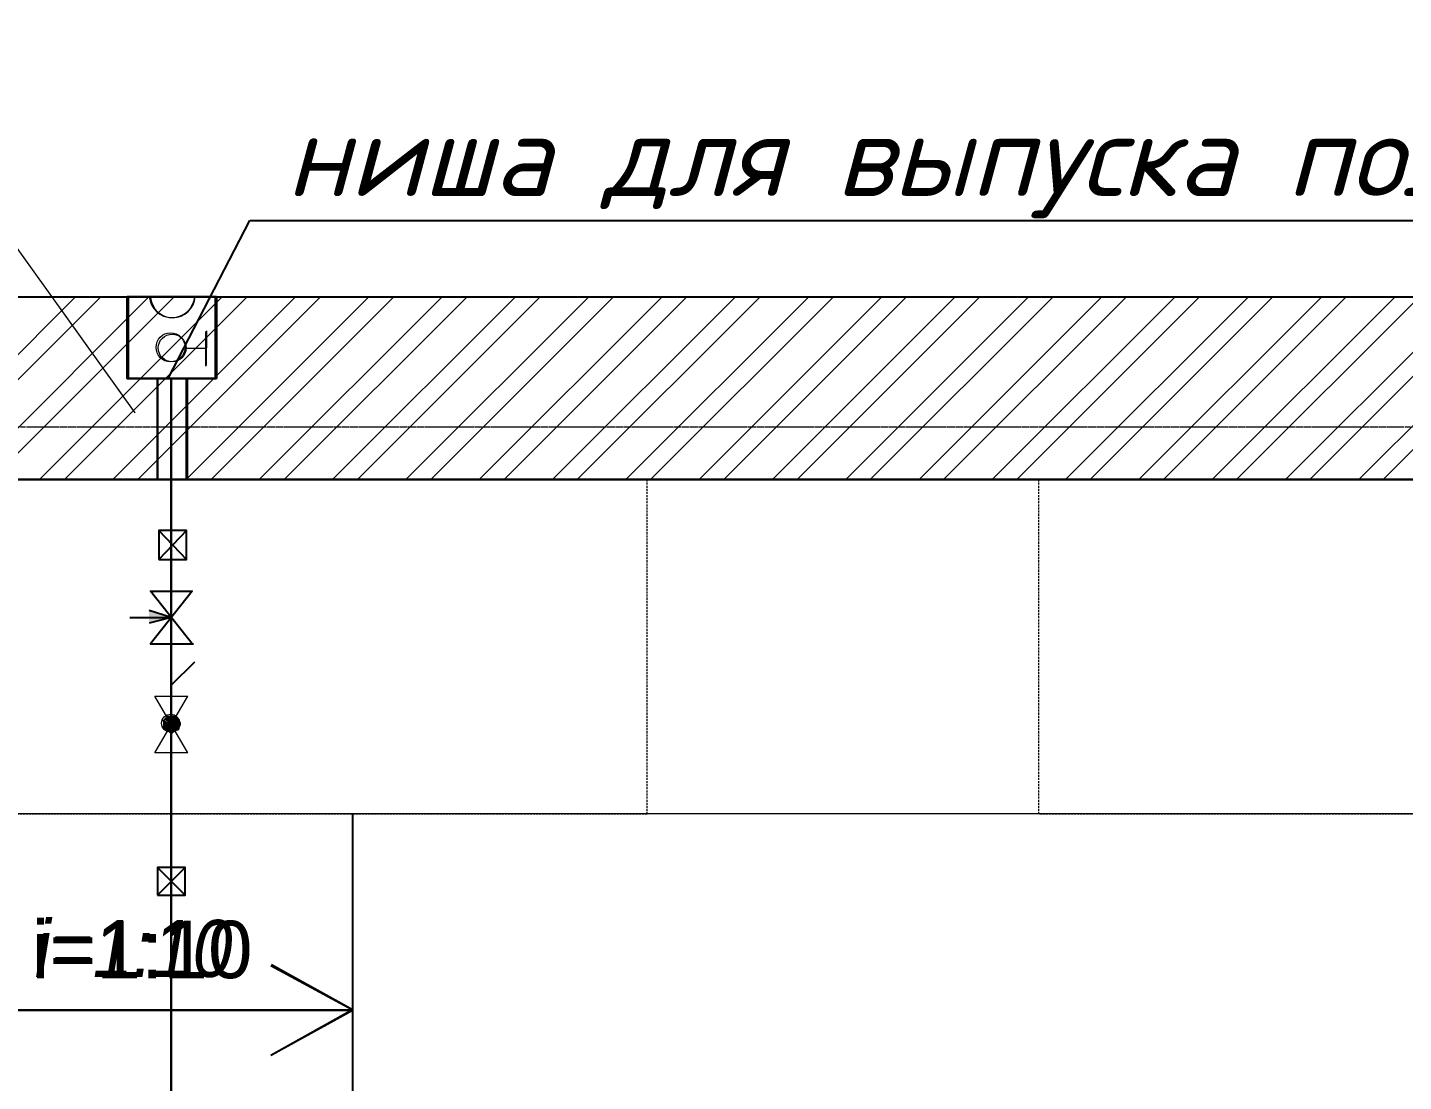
# Model space of a CAD drawing. Header units: millimetres. Extents: x -10178924 to 11692288, y -947381 to 58396.
# Drawn here: x 734068 to 738282, y -782796 to -779567 of the extents above; entities that cross this region are included whole.
import ezdxf

# ---------------------------------------------------------------- set-up
doc = ezdxf.new("R2010")
doc.units = ezdxf.units.MM
doc.linetypes.add('невидимая', pattern=[9.525, 6.35, -3.175])
doc.linetypes.add('осевая', pattern=[50.8, 31.75, -6.35, 6.35, -6.35])
for name, color, linetype, lineweight in [('_В1', 5, 'Continuous', 9), ('PDF _0', 7, 'Continuous', 9), ('PDF _Текст', 7, 'Continuous', 5), ('Контур пол Подвал', 7, 'Continuous', 9), ('Размеры осевые', 153, 'Continuous', 9), ('Стены.1', 7, 'Continuous', 25), ('Текст 0.09', 250, 'Continuous', 5), ('ШТРИХОВКА', 252, 'Continuous', 15)]:
    doc.layers.add(name, color=color, linetype=linetype, lineweight=lineweight)
for name, color, linetype in [('_надписи_вода', 7, 'Continuous'), ('PDF __В1', 5, 'Continuous'), ('PDF __надписи_вода', 7, 'Continuous'), ('PDF _В1_Арматура', 7, 'Continuous'), ('PDF _ВК_Арматура', 3, 'Continuous'), ('PDF _ВК_В1', 5, 'Continuous'), ('PDF _Лестницы _ крыльца.1', 7, 'Continuous'), ('PDF _Марки помещений', 5, 'Continuous'), ('PDF _Стены.1', 7, 'Continuous'), ('PDF _Текст 0.09', 7, 'Continuous'), ('Лестницы _ крыльца.1', 7, 'Continuous')]:
    doc.layers.add(name, color=color, linetype=linetype)
for name, color, linetype, true_color in [('PDF _Контур пол Подвал', 7, 'Continuous', 0xcd6928), ('PDF _Размеры осевые', 7, 'Continuous', 0x5d6970), ('PDF _штриховка', 7, 'Continuous', 0x95834a)]:
    doc.layers.add(name, color=color, linetype=linetype, true_color=true_color)
doc.styles.add('ISOCPEUR', font='isocpeui.ttf', dxfattribs={"width": 0.9})
doc.styles.add('PDF Arial-ItalicMT', font='arial.ttf')
doc.styles.add('НТПИ_ТИ', font='isocpeui.ttf', dxfattribs={"height": 250})

# ---------------------------------------------------------------- blocks, each defined once
blk = doc.blocks.new('A$C5282721b')
at = {"layer": 'ШТРИХОВКА', "ltscale": 100, "true_color": 0x000000, "transparency": 33554687}
h = blk.add_hatch(dxfattribs=at)
h.set_pattern_fill('ANSI31', color=18, scale=50)
h.set_pattern_definition([(45, (-79853.19, 25128.16), (-112.2532, 112.2532), [])])
h.paths.add_polyline_path([(23461.119, -5698.72), (20726.119, -5698.72), (20726.119, -6098.72), (23461.119, -6098.72), (23461.119, -6515.547), (23861.119, -6515.547), (23861.119, -5328.486), (23461.119, -5328.486)], flags=17)
h.paths.add_polyline_path([(17846.22, -11596.906), (8196.095, -11596.906), (8096.091, -11596.906), (5081.5, -11596.906), (5081.5, -12156.906), (17846.22, -12156.906), (17846.22, -11876.906)], flags=17)
h.paths.add_polyline_path([(8216.705, -5698.72), (8216.779, -6098.72), (19406.923, -6098.72), (19406.923, -5698.72)], flags=16)
h.paths.add_polyline_path([(4011.5, -12156.906), (4011.5, -11596.906), (86.923, -11596.906), (86.923, -9009.38), (86.923, -8929.368), (86.923, -6098.72), (3721.276, -6098.72), (3801.387, -6098.72), (9286.442, -6098.72), (9286.779, -5698.72), (86.923, -5698.72), (86.923, -161.943), (23461.119, -161.943), (23461.119, -4567.801), (23861.119, -4567.801), (23861.119, -3119.021), (23861.119, -2969.021), (23861.119, -161.943), (24472.507, -161.943), (29133.626, -161.943), (29283.626, -161.943), (29940.503, -161.943), (29940.503, 398.057), (-473.077, 398.057), (-473.077, -11800), (-473.077, -12156.906), (-0.293, -12156.906)])
h.paths.add_polyline_path([(23861.119, -9596.906), (23461.119, -9596.906), (23461.119, -11596.906), (18816.22, -11596.906), (18816.22, -12156.906), (23301.119, -12156.906), (23301.119, -15862.111), (25035.25, -15862.111), (25595.277, -15862.111), (25744.391, -15862.111), (25744.391, -15302.111), (23861.119, -15302.111), (23861.119, -12066.906)])
h.paths.add_polyline_path([(23461.119, -8546.906), (23861.119, -8546.906), (23861.119, -7571.566), (23461.119, -7571.566)], flags=17)
at = {"layer": '_В1', "color": 18, "true_color": 0x000000, "transparency": 33554687}
for p, q in [((12257.94, 187.536), (12258.252, 293.537)), ((12194.925, 241.412), (12258.103, 241.226))]:
    blk.add_line(p, q, dxfattribs=at)
blk.add_circle((12152.433, 241.495), 42.492, dxfattribs=at)
blk.add_arc((12154.353, 402.941), 68.745, 184.546329, 356.452971, dxfattribs=at)
at = {"layer": '_надписи_вода', "color": 18, "lineweight": 30, "true_color": 0x000000, "transparency": 33554687}
for p, q in [((12107.944, -161.943), (12107.944, 148.057)), ((12197.944, -161.943), (12197.944, 148.057))]:
    blk.add_line(p, q, dxfattribs=at)
for points in [[(12017.944, 398.057), (12287.944, 398.057), (12287.944, 148.057), (12017.944, 148.057)], [(12287.944, 148.057), (12017.944, 148.057), (12017.944, 398.057), (12287.944, 398.057)], [(12017.944, 398.057), (12287.944, 398.057), (12287.944, 148.057), (12017.944, 148.057)], [(12017.944, 398.057), (12287.944, 398.057), (12287.944, 148.057), (12017.944, 148.057)]]:
    blk.add_lwpolyline(points, close=True, dxfattribs=at)
at = {"layer": 'Контур пол Подвал', "color": 18, "linetype": 'невидимая', "true_color": 0x000000, "transparency": 33554687}
for p, q in [((13606.923, -1186.943), (13606.923, -161.943)), ((14806.923, -1186.943), (14806.923, -161.943)), ((13606.923, -1186.943), (9506.923, -1186.943)), ((19406.923, -1186.943), (14806.923, -1186.943))]:
    blk.add_line(p, q, dxfattribs=at)
at = {"layer": 'Контур пол Подвал', "color": 18, "true_color": 0x000000, "transparency": 33554687}
blk.add_lwpolyline([(12706.923, -2386.943), (12706.923, -1186.943)], dxfattribs=at)
at = {"layer": 'Лестницы _ крыльца.1', "color": 18, "linetype": 'Continuous', "true_color": 0x000000, "transparency": 33554687}
for p, q in [((12706.923, -1786.943), (12456.923, -1648.793)), ((10706.923, -1786.943), (12706.923, -1786.943)), ((12706.923, -1786.943), (12456.923, -1925.093))]:
    blk.add_line(p, q, dxfattribs=at)
at = {"layer": 'Размеры осевые', "color": 251, "linetype": 'осевая', "ltscale": 0.5, "transparency": 33554687}
blk.add_line((-9750, 0), (57900, 0), dxfattribs=at)
at = {"layer": 'Стены.1', "color": 18, "linetype": 'Continuous', "true_color": 0x000000, "transparency": 33554687, "flags": 128}
for points in [[(-473.077, 398.057), (54269.391, 398.057)], [(86.923, -161.943), (53709.391, -161.943)]]:
    blk.add_lwpolyline(points, dxfattribs=at)
at = {"layer": 'Текст 0.09', "color": 7, "linetype": 'ByBlock', "lineweight": -2, "ltscale": 100, "transparency": 33554687}
blk.add_line((12390.375, 631.812), (12390.735, 631.812), dxfattribs=at)
blk.add_line((12390.375, 631.812), (12390.735, 631.812), dxfattribs=at)
for points in [[(12141.299, 150.133), (12390.375, 631.812)], [(12141.299, 150.133), (12390.375, 631.812)], [(12390.735, 631.812), (18567.718, 631.812)], [(12390.735, 631.812), (18567.718, 631.812)]]:
    blk.add_lwpolyline(points, dxfattribs=at)
at = {"layer": 'Текст 0.09', "color": 7, "ltscale": 100, "transparency": 33554687}
blk.add_solid([(12141.326, 150.12), (12141.216, 149.973), (12141.272, 150.147)], dxfattribs=at)
blk.add_solid([(12141.326, 150.12), (12141.216, 149.973), (12141.272, 150.147)], dxfattribs=at)
at = {"layer": 'PDF _Марки помещений', "color": 18, "lineweight": 9, "true_color": 0x000000, "transparency": 33554687, "insert": (11731.811, -1688.318), "char_height": 175, "attachment_point": 7, "style": 'ISOCPEUR'}
blk.add_mtext('{\\fArial|b0|i1|c204|p34;i=1:10}', dxfattribs=at)
at = {"layer": 'Текст 0.09', "color": 7, "ltscale": 100, "transparency": 33554687, "insert": (18567.718, 956.812), "char_height": 250, "width": 7858.06425, "attachment_point": 3, "style": 'НТПИ_ТИ'}
blk.add_mtext('ниша для выпуска поливочного крана', dxfattribs=at)
blk.add_mtext('ниша для выпуска поливочного крана', dxfattribs=at)

msp = doc.modelspace()

# ---------------------------------------------------------------- linework, layer by layer
at = {"layer": 'PDF _0', "lineweight": 25}
for points in [[(734470.2, -781107.9), (734554.9, -781196.8)], [(734554.9, -781107.9), (734470.2, -781196.8)], [(734466, -782140.9), (734550.6, -782225.6)], [(734550.6, -782140.9), (734466, -782225.6)]]:
    msp.add_lwpolyline(points, dxfattribs=at)
for points in [[(734470.2, -781196.8), (734554.9, -781196.8), (734554.9, -781108), (734470.2, -781108)], [(734466, -782225.6), (734550.6, -782225.6), (734550.6, -782140.9), (734466, -782140.9)]]:
    msp.add_lwpolyline(points, close=True, dxfattribs=at)
at = {"layer": 'PDF __В1', "lineweight": 9}
for points in [[(734614.1, -780604.2), (734614.1, -780498.3)], [(734550.6, -780549.1), (734614.1, -780549.1)]]:
    msp.add_lwpolyline(points, dxfattribs=at)
msp.add_circle((734506.2, -780547), 44.4, dxfattribs=at)
msp.add_arc((734510.4, -780386.2), 69.8, 184.5454, 356.4478, dxfattribs=at)
at = {"layer": 'PDF __надписи_вода', "lineweight": 30}
for points in [[(734372.8, -780392.5), (734643.8, -780392.5), (734643.8, -780642.3), (734372.8, -780642.3)], [(734643.8, -780642.3), (734372.8, -780642.3), (734372.8, -780392.5), (734643.8, -780392.5)], [(734372.8, -780392.5), (734372.8, -780642.3), (734643.8, -780642.3), (734643.8, -780392.5), (734372.8, -780392.5), (734643.8, -780392.5), (734643.8, -780642.3), (734372.8, -780642.3)]]:
    msp.add_lwpolyline(points, close=True, dxfattribs=at)
for points in [[(734466, -780951.3), (734466, -780642.3)], [(734554.9, -780951.3), (734554.9, -780642.3)]]:
    msp.add_lwpolyline(points, dxfattribs=at)
at = {"layer": 'PDF _В1_Арматура', "lineweight": 0}
for points in [[(734559.1, -781789.5), (734457.5, -781616), (734559.1, -781616)], [(734559.1, -781789.5), (734457.5, -781789.5), (734559.1, -781616)], [(734482.9, -781692.2), (734487.1, -781687.9), (734482.9, -781692.2)], [(734499.8, -781704.9), (734508.3, -781700.6), (734499.8, -781704.9)], [(734525.2, -781692.2), (734533.7, -781687.9), (734525.2, -781692.2)]]:
    msp.add_lwpolyline(points, dxfattribs=at)
msp.add_circle((734506.2, -781698.5), 27.5, dxfattribs=at)
at = {"layer": 'PDF _В1_Арматура', "transparency": 33554559}
for points in [[(734487.1, -781687.9), (734482.9, -781692.2), (734491.4, -781692.2)], [(734482.9, -781692.2), (734491.4, -781692.2), (734482.9, -781696.4)], [(734491.4, -781692.2), (734482.9, -781696.4), (734499.8, -781696.4)], [(734482.9, -781696.4), (734499.8, -781696.4), (734482.9, -781700.6)], [(734499.8, -781696.4), (734482.9, -781700.6), (734508.3, -781700.6)], [(734482.9, -781700.6), (734508.3, -781700.6), (734482.9, -781704.9)], [(734508.3, -781700.6), (734482.9, -781704.9), (734499.8, -781704.9)], [(734482.9, -781704.9), (734499.8, -781704.9), (734482.9, -781713.3)], [(734499.8, -781704.9), (734482.9, -781713.3), (734491.4, -781713.3)], [(734491.4, -781713.3), (734482.9, -781713.3), (734487.1, -781717.6)], [(734491.4, -781679.4), (734525.2, -781679.4), (734487.1, -781683.7)], [(734525.2, -781679.4), (734487.1, -781683.7), (734529.5, -781683.7)], [(734487.1, -781683.7), (734529.5, -781683.7), (734487.1, -781687.9)], [(734529.5, -781683.7), (734487.1, -781687.9), (734533.7, -781687.9)], [(734487.1, -781687.9), (734533.7, -781687.9), (734499.8, -781696.4)], [(734491.4, -781713.3), (734525.2, -781713.3), (734487.1, -781717.6)], [(734525.2, -781713.3), (734487.1, -781717.6), (734533.7, -781717.6)], [(734495.6, -781675.2), (734521, -781675.2), (734491.4, -781679.5)], [(734521, -781675.2), (734491.4, -781679.5), (734525.2, -781679.5)], [(734499.8, -781704.9), (734516.8, -781704.9), (734491.4, -781713.3)], [(734516.8, -781704.9), (734491.4, -781713.3), (734525.2, -781713.3)], [(734499.8, -781675.2), (734516.8, -781675.2), (734495.6, -781675.2)], [(734516.8, -781675.2), (734495.6, -781675.2), (734521, -781675.2)], [(734504.1, -781675.2), (734512.5, -781675.2), (734499.8, -781675.2)], [(734512.5, -781675.2), (734499.8, -781675.2), (734516.8, -781675.2)], [(734533.7, -781687.9), (734499.8, -781696.4), (734516.8, -781696.4)], [(734508.3, -781700.6), (734516.8, -781696.4), (734499.8, -781696.4)], [(734508.3, -781700.6), (734499.8, -781704.9), (734516.8, -781704.9)], [(734508.3, -781675.2), (734504.1, -781675.2), (734512.5, -781675.2)], [(734508.3, -781700.6), (734508.3, -781700.6), (734516.8, -781696.4)], [(734516.8, -781696.4), (734537.9, -781696.4), (734508.3, -781700.6)], [(734537.9, -781696.4), (734508.3, -781700.6), (734537.9, -781700.6)], [(734508.3, -781700.6), (734537.9, -781700.6), (734516.8, -781704.9)], [(734525.2, -781692.2), (734533.7, -781692.2), (734516.8, -781696.4)], [(734533.7, -781692.2), (734516.8, -781696.4), (734537.9, -781696.4)], [(734537.9, -781700.6), (734516.8, -781704.9), (734537.9, -781704.9)], [(734516.8, -781704.9), (734537.9, -781704.9), (734525.2, -781713.3)], [(734533.7, -781687.9), (734525.2, -781692.2), (734533.7, -781692.2)], [(734537.9, -781704.9), (734525.2, -781713.3), (734533.7, -781713.3)], [(734525.2, -781713.3), (734533.7, -781713.3), (734533.7, -781717.6)], [(734487.1, -781717.6), (734533.7, -781717.6), (734487.1, -781721.8)], [(734533.7, -781717.6), (734487.1, -781721.8), (734529.5, -781721.8)], [(734487.1, -781721.8), (734529.5, -781721.8), (734491.4, -781721.8)], [(734529.5, -781721.8), (734491.4, -781721.8), (734525.2, -781721.8)], [(734491.4, -781721.8), (734525.2, -781721.8), (734495.6, -781726)], [(734525.2, -781721.8), (734495.6, -781726), (734521, -781726)], [(734495.6, -781726), (734521, -781726), (734499.8, -781726)], [(734521, -781726), (734499.8, -781726), (734516.8, -781726)], [(734499.8, -781726), (734516.8, -781726), (734504.1, -781730.3)], [(734516.8, -781726), (734504.1, -781730.3), (734512.5, -781730.3)], [(734504.1, -781730.3), (734512.5, -781730.3), (734508.3, -781730.3)]]:
    msp.add_solid(points, dxfattribs=at)
at = {"layer": 'PDF _ВК_Арматура', "lineweight": 25}
msp.add_lwpolyline([(734571.8, -781455.1), (734444.8, -781294.2), (734571.8, -781294.2), (734444.8, -781455.1)], close=True, dxfattribs=at)
for points in [[(734381.3, -781374.6), (734508.3, -781374.6), (734440.6, -781391.6)], [(734508.3, -781374.6), (734440.6, -781353.5)], [(734444.8, -781455.1), (734576, -781455.1)], [(734508.3, -781616), (734508.3, -781455.1)], [(734508.3, -781582.1), (734580.3, -781510.1)]]:
    msp.add_lwpolyline(points, dxfattribs=at)
at = {"layer": 'PDF _ВК_Арматура', "transparency": 33554559}
for points in [[(734508.3, -781374.6), (734440.6, -781374.6), (734440.6, -781353.5)], [(734440.6, -781391.6), (734508.3, -781374.6), (734440.6, -781374.6)]]:
    msp.add_solid(points, dxfattribs=at)
at = {"layer": 'PDF _ВК_В1', "lineweight": 30}
msp.add_lwpolyline([(734508.3, -780642.5), (734508.3, -786437.8), (749049.3, -786437.8)], dxfattribs=at)
at = {"layer": 'PDF _Контур пол Подвал', "lineweight": 9}
for points in [[(742962.3, -781975.8), (731862.9, -781975.8)], [(735062.9, -783178.1), (735062.9, -781975.8)]]:
    msp.add_lwpolyline(points, dxfattribs=at)
at = {"layer": 'PDF _Лестницы _ крыльца.1', "lineweight": 25}
for points in [[(733064.7, -782576.9), (735062.8, -782576.9), (734813, -782441.5)], [(735062.9, -782576.9), (734813.1, -782716.6)]]:
    msp.add_lwpolyline(points, dxfattribs=at)
at = {"layer": 'PDF _Размеры осевые', "lineweight": 9}
for points in [[(734068, -780790.4), (734080.7, -780790.4)], [(734085, -780790.4), (734089.2, -780790.4)], [(734093.4, -780790.4), (734106.1, -780790.4)], [(734110.4, -780790.4), (734114.6, -780790.4)], [(734118.8, -780790.4), (734131.5, -780790.4)], [(734135.8, -780790.4), (734140, -780790.4)], [(734144.2, -780790.4), (734156.9, -780790.4)], [(734161.2, -780790.4), (734165.4, -780790.4)], [(734169.6, -780790.4), (734182.3, -780790.4)], [(734186.6, -780790.4), (734190.8, -780790.4)], [(734195, -780790.4), (734207.7, -780790.4)], [(734212, -780790.4), (734216.2, -780790.4)], [(734220.4, -780790.4), (734233.1, -780790.4)], [(734237.4, -780790.4), (734241.6, -780790.4)], [(734245.8, -780790.4), (734258.5, -780790.4)], [(734262.8, -780790.4), (734267, -780790.4)], [(734271.2, -780790.4), (734283.9, -780790.4)], [(734288.2, -780790.4), (734292.4, -780790.4)], [(734296.6, -780790.4), (734309.3, -780790.4)], [(734313.6, -780790.4), (734317.8, -780790.4)], [(734322, -780790.4), (734334.7, -780790.4)], [(734339, -780790.4), (734343.2, -780790.4)], [(734347.4, -780790.4), (734360.1, -780790.4)], [(734364.4, -780790.4), (734368.6, -780790.4)], [(734372.8, -780790.4), (734385.5, -780790.4)], [(734389.8, -780790.4), (734394, -780790.4)], [(734398.2, -780790.4), (734410.9, -780790.4)], [(734415.2, -780790.4), (734419.4, -780790.4)], [(734423.6, -780790.4), (734436.3, -780790.4)], [(734440.6, -780790.4), (734444.8, -780790.4)], [(734449, -780790.4), (734461.7, -780790.4)], [(734466, -780790.4), (734470.2, -780790.4)], [(734474.4, -780790.4), (734487.1, -780790.4)], [(734491.4, -780790.4), (734495.6, -780790.4)], [(734499.8, -780790.4), (734512.5, -780790.4)], [(734516.8, -780790.4), (734521, -780790.4)], [(734525.2, -780790.4), (734537.9, -780790.4)], [(734542.2, -780790.4), (734546.4, -780790.4)], [(734550.6, -780790.4), (734563.3, -780790.4)], [(734567.6, -780790.4), (734571.8, -780790.4)], [(734576, -780790.4), (734588.7, -780790.4)], [(734593, -780790.4), (734597.2, -780790.4)], [(734601.4, -780790.4), (734614.1, -780790.4)], [(734618.4, -780790.4), (734622.6, -780790.4)], [(734626.8, -780790.4), (734639.5, -780790.4)], [(734643.8, -780790.4), (734648, -780790.4)], [(734652.2, -780790.4), (734664.9, -780790.4)], [(734669.2, -780790.4), (734673.4, -780790.4)], [(734677.6, -780790.4), (734690.3, -780790.4)], [(734694.6, -780790.4), (734698.8, -780790.4)], [(734703, -780790.4), (734715.7, -780790.4)], [(734720, -780790.4), (734724.2, -780790.4)], [(734728.4, -780790.4), (734741.1, -780790.4)], [(734745.4, -780790.4), (734749.6, -780790.4)], [(734753.8, -780790.4), (734766.5, -780790.4)], [(734770.8, -780790.4), (734775, -780790.4)], [(734779.2, -780790.4), (734791.9, -780790.4)], [(734796.2, -780790.4), (734800.4, -780790.4)], [(734804.6, -780790.4), (734817.3, -780790.4)], [(734821.6, -780790.4), (734825.8, -780790.4)], [(734830, -780790.4), (734842.7, -780790.4)], [(734847, -780790.4), (734851.2, -780790.4)], [(734855.4, -780790.4), (734868.1, -780790.4)], [(734872.4, -780790.4), (734876.6, -780790.4)], [(734880.8, -780790.4), (734893.5, -780790.4)], [(734897.8, -780790.4), (734902, -780790.4)], [(734906.2, -780790.4), (734918.9, -780790.4)], [(734923.2, -780790.4), (734927.4, -780790.4)], [(734931.6, -780790.4), (734944.3, -780790.4)], [(734948.6, -780790.4), (734952.8, -780790.4)], [(734957, -780790.4), (734969.7, -780790.4)], [(734974, -780790.4), (734978.2, -780790.4)], [(734982.4, -780790.4), (734995.1, -780790.4)], [(734999.4, -780790.4), (735003.6, -780790.4)], [(735007.8, -780790.4), (735020.5, -780790.4)], [(735024.8, -780790.4), (735029, -780790.4)], [(735033.2, -780790.4), (735045.9, -780790.4)], [(735050.2, -780790.4), (735054.4, -780790.4)], [(735058.6, -780790.4), (735071.3, -780790.4)], [(735075.6, -780790.4), (735079.8, -780790.4)], [(735084, -780790.4), (735096.7, -780790.4)], [(735101, -780790.4), (735105.2, -780790.4)], [(735109.4, -780790.4), (735122.1, -780790.4)], [(735126.4, -780790.4), (735130.6, -780790.4)], [(735134.8, -780790.4), (735147.5, -780790.4)], [(735151.8, -780790.4), (735156, -780790.4)], [(735160.2, -780790.4), (735172.9, -780790.4)], [(735177.2, -780790.4), (735181.4, -780790.4)], [(735185.6, -780790.4), (735198.3, -780790.4)], [(735202.6, -780790.4), (735206.8, -780790.4)], [(735211, -780790.4), (735223.7, -780790.4)], [(735228, -780790.4), (735232.2, -780790.4)], [(735236.4, -780790.4), (735249.1, -780790.4)], [(735253.4, -780790.4), (735257.6, -780790.4)], [(735261.8, -780790.4), (735274.5, -780790.4)], [(735278.8, -780790.4), (735283, -780790.4)], [(735287.2, -780790.4), (735299.9, -780790.4)], [(735304.2, -780790.4), (735308.4, -780790.4)], [(735312.6, -780790.4), (735325.3, -780790.4)], [(735329.6, -780790.4), (735333.8, -780790.4)], [(735338, -780790.4), (735350.7, -780790.4)], [(735355, -780790.4), (735359.2, -780790.4)], [(735363.4, -780790.4), (735376.1, -780790.4)], [(735380.4, -780790.4), (735384.6, -780790.4)], [(735388.8, -780790.4), (735401.5, -780790.4)], [(735405.8, -780790.4), (735410, -780790.4)], [(735414.2, -780790.4), (735426.9, -780790.4)], [(735431.2, -780790.4), (735435.4, -780790.4)], [(735439.6, -780790.4), (735452.3, -780790.4)], [(735456.6, -780790.4), (735460.8, -780790.4)], [(735465, -780790.4), (735477.7, -780790.4)], [(735482, -780790.4), (735486.2, -780790.4)], [(735490.4, -780790.4), (735503.1, -780790.4)], [(735507.4, -780790.4), (735511.6, -780790.4)], [(735515.8, -780790.4), (735528.5, -780790.4)], [(735532.8, -780790.4), (735537, -780790.4)], [(735541.2, -780790.4), (735553.9, -780790.4)], [(735558.2, -780790.4), (735562.4, -780790.4)], [(735566.6, -780790.4), (735579.3, -780790.4)], [(735583.6, -780790.4), (735587.8, -780790.4)], [(735592, -780790.4), (735604.7, -780790.4)], [(735609, -780790.4), (735613.2, -780790.4)], [(735617.4, -780790.4), (735630.1, -780790.4)], [(735634.4, -780790.4), (735638.6, -780790.4)], [(735642.8, -780790.4), (735655.5, -780790.4)], [(735659.8, -780790.4), (735664, -780790.4)], [(735668.2, -780790.4), (735680.9, -780790.4)], [(735685.2, -780790.4), (735689.4, -780790.4)], [(735693.6, -780790.4), (735706.3, -780790.4)], [(735710.6, -780790.4), (735714.8, -780790.4)], [(735719, -780790.4), (735731.7, -780790.4)], [(735736, -780790.4), (735740.2, -780790.4)], [(735744.4, -780790.4), (735757.1, -780790.4)], [(735761.4, -780790.4), (735765.6, -780790.4)], [(735769.8, -780790.4), (735782.5, -780790.4)], [(735786.8, -780790.4), (735791, -780790.4)], [(735795.2, -780790.4), (735807.9, -780790.4)], [(735812.2, -780790.4), (735816.4, -780790.4)], [(735820.6, -780790.4), (735833.3, -780790.4)], [(735837.6, -780790.4), (735841.8, -780790.4)], [(735846, -780790.4), (735858.7, -780790.4)], [(735863, -780790.4), (735867.2, -780790.4)], [(735871.4, -780790.4), (735884.1, -780790.4)], [(735888.4, -780790.4), (735892.6, -780790.4)], [(735896.8, -780790.4), (735909.5, -780790.4)], [(735913.8, -780790.4), (735918, -780790.4)], [(735922.2, -780790.4), (735934.9, -780790.4)], [(735939.2, -780790.4), (735943.4, -780790.4)], [(735947.6, -780790.4), (735960.3, -780790.4)], [(735964.6, -780790.4), (735968.8, -780790.4)], [(735973, -780790.4), (735985.7, -780790.4)], [(735990, -780790.4), (735994.2, -780790.4)], [(735998.4, -780790.4), (736011.1, -780790.4)], [(736015.4, -780790.4), (736019.6, -780790.4)], [(736023.8, -780790.4), (736036.5, -780790.4)], [(736040.8, -780790.4), (736045, -780790.4)], [(736049.2, -780790.4), (736061.9, -780790.4)], [(736066.2, -780790.4), (736070.4, -780790.4)], [(736074.7, -780790.4), (736087.4, -780790.4)], [(736091.6, -780790.4), (736095.8, -780790.4)], [(736100, -780790.4), (736112.7, -780790.4)], [(736117, -780790.4), (736121.2, -780790.4)], [(736125.4, -780790.4), (736138.1, -780790.4)], [(736142.4, -780790.4), (736146.6, -780790.4)], [(736150.8, -780790.4), (736163.5, -780790.4)], [(736167.8, -780790.4), (736172, -780790.4)], [(736176.2, -780790.4), (736188.9, -780790.4)], [(736193.2, -780790.4), (736197.4, -780790.4)], [(736201.6, -780790.4), (736214.3, -780790.4)], [(736218.6, -780790.4), (736222.8, -780790.4)], [(736227, -780790.4), (736239.7, -780790.4)], [(736244, -780790.4), (736248.2, -780790.4)], [(736252.4, -780790.4), (736265.1, -780790.4)], [(736269.4, -780790.4), (736273.6, -780790.4)], [(736277.8, -780790.4), (736290.5, -780790.4)], [(736294.8, -780790.4), (736299, -780790.4)], [(736303.3, -780790.4), (736316, -780790.4)], [(736320.2, -780790.4), (736324.4, -780790.4)], [(736328.7, -780790.4), (736341.4, -780790.4)], [(736345.6, -780790.4), (736349.8, -780790.4)], [(736354, -780790.4), (736366.7, -780790.4)], [(736371, -780790.4), (736375.2, -780790.4)], [(736379.4, -780790.4), (736392.1, -780790.4)], [(736396.4, -780790.4), (736400.6, -780790.4)], [(736404.8, -780790.4), (736417.5, -780790.4)], [(736421.8, -780790.4), (736426, -780790.4)], [(736430.2, -780790.4), (736442.9, -780790.4)], [(736447.2, -780790.4), (736451.4, -780790.4)], [(736455.6, -780790.4), (736468.3, -780790.4)], [(736472.6, -780790.4), (736476.8, -780790.4)], [(736481, -780790.4), (736493.7, -780790.4)], [(736498, -780790.4), (736502.2, -780790.4)], [(736506.5, -780790.4), (736519.2, -780790.4)], [(736523.4, -780790.4), (736527.6, -780790.4)], [(736531.9, -780790.4), (736544.6, -780790.4)], [(736548.8, -780790.4), (736553, -780790.4)], [(736557.3, -780790.4), (736570, -780790.4)], [(736574.2, -780790.4), (736578.4, -780790.4)], [(736582.7, -780790.4), (736595.4, -780790.4)], [(736599.6, -780790.4), (736603.8, -780790.4)], [(736608, -780790.4), (736620.7, -780790.4)], [(736625, -780790.4), (736629.2, -780790.4)], [(736633.4, -780790.4), (736646.1, -780790.4)], [(736650.4, -780790.4), (736654.6, -780790.4)], [(736658.8, -780790.4), (736671.5, -780790.4)], [(736675.8, -780790.4), (736680, -780790.4)], [(736684.2, -780790.4), (736696.9, -780790.4)], [(736701.2, -780790.4), (736705.4, -780790.4)], [(736709.7, -780790.4), (736722.4, -780790.4)], [(736726.6, -780790.4), (736730.8, -780790.4)], [(736735.1, -780790.4), (736747.8, -780790.4)], [(736752, -780790.4), (736756.2, -780790.4)], [(736760.5, -780790.4), (736773.2, -780790.4)], [(736777.4, -780790.4), (736781.6, -780790.4)], [(736785.9, -780790.4), (736798.6, -780790.4)], [(736802.8, -780790.4), (736807, -780790.4)], [(736811.3, -780790.4), (736824, -780790.4)], [(736828.2, -780790.4), (736832.4, -780790.4)], [(736836.7, -780790.4), (736849.4, -780790.4)], [(736853.6, -780790.4), (736857.8, -780790.4)], [(736862.1, -780790.4), (736874.7, -780790.4)], [(736879, -780790.4), (736883.2, -780790.4)], [(736887.4, -780790.4), (736900.1, -780790.4)], [(736904.4, -780790.4), (736908.6, -780790.4)], [(736912.8, -780790.4), (736925.5, -780790.4)], [(736929.8, -780790.4), (736934, -780790.4)], [(736938.3, -780790.4), (736951, -780790.4)], [(736955.2, -780790.4), (736959.4, -780790.4)], [(736963.7, -780790.4), (736976.4, -780790.4)], [(736980.6, -780790.4), (736984.8, -780790.4)], [(736989.1, -780790.4), (737001.8, -780790.4)], [(737006, -780790.4), (737010.2, -780790.4)], [(737014.5, -780790.4), (737027.2, -780790.4)], [(737031.4, -780790.4), (737035.6, -780790.4)], [(737039.9, -780790.4), (737052.6, -780790.4)], [(737056.8, -780790.4), (737061, -780790.4)], [(737065.3, -780790.4), (737078, -780790.4)], [(737082.2, -780790.4), (737086.4, -780790.4)], [(737090.7, -780790.4), (737103.4, -780790.4)], [(737107.6, -780790.4), (737111.8, -780790.4)], [(737116.1, -780790.4), (737128.7, -780790.4)], [(737133, -780790.4), (737137.2, -780790.4)], [(737141.5, -780790.4), (737154.2, -780790.4)], [(737158.4, -780790.4), (737162.6, -780790.4)], [(737166.9, -780790.4), (737179.6, -780790.4)], [(737183.8, -780790.4), (737188, -780790.4)], [(737192.3, -780790.4), (737205, -780790.4)], [(737209.2, -780790.4), (737213.4, -780790.4)], [(737217.7, -780790.4), (737230.4, -780790.4)], [(737234.6, -780790.4), (737238.8, -780790.4)], [(737243.1, -780790.4), (737255.8, -780790.4)], [(737260, -780790.4), (737264.2, -780790.4)], [(737268.5, -780790.4), (737281.2, -780790.4)], [(737285.4, -780790.4), (737289.6, -780790.4)], [(737293.9, -780790.4), (737306.6, -780790.4)], [(737310.8, -780790.4), (737315, -780790.4)], [(737319.3, -780790.4), (737332, -780790.4)], [(737336.2, -780790.4), (737340.4, -780790.4)], [(737344.7, -780790.4), (737357.4, -780790.4)], [(737361.6, -780790.4), (737365.8, -780790.4)], [(737370.1, -780790.4), (737382.8, -780790.4)], [(737387, -780790.4), (737391.2, -780790.4)], [(737395.5, -780790.4), (737408.2, -780790.4)], [(737412.4, -780790.4), (737416.6, -780790.4)], [(737420.9, -780790.4), (737433.6, -780790.4)], [(737437.8, -780790.4), (737442, -780790.4)], [(737446.3, -780790.4), (737459, -780790.4)], [(737463.2, -780790.4), (737467.4, -780790.4)], [(737471.7, -780790.4), (737484.4, -780790.4)], [(737488.6, -780790.4), (737492.8, -780790.4)], [(737497.1, -780790.4), (737509.8, -780790.4)], [(737514, -780790.4), (737518.2, -780790.4)], [(737522.5, -780790.4), (737535.2, -780790.4)], [(737539.4, -780790.4), (737543.6, -780790.4)], [(737547.9, -780790.4), (737560.6, -780790.4)], [(737564.8, -780790.4), (737569, -780790.4)], [(737573.3, -780790.4), (737586, -780790.4)], [(737590.2, -780790.4), (737594.4, -780790.4)], [(737598.7, -780790.4), (737611.4, -780790.4)], [(737615.6, -780790.4), (737619.8, -780790.4)], [(737624.1, -780790.4), (737636.8, -780790.4)], [(737641, -780790.4), (737645.2, -780790.4)], [(737649.5, -780790.4), (737662.2, -780790.4)], [(737666.4, -780790.4), (737670.6, -780790.4)], [(737674.9, -780790.4), (737687.6, -780790.4)], [(737691.8, -780790.4), (737696, -780790.4)], [(737700.3, -780790.4), (737713, -780790.4)], [(737717.2, -780790.4), (737721.4, -780790.4)], [(737725.7, -780790.4), (737738.4, -780790.4)], [(737742.6, -780790.4), (737746.8, -780790.4)], [(737751.1, -780790.4), (737763.8, -780790.4)], [(737768, -780790.4), (737772.2, -780790.4)], [(737776.5, -780790.4), (737789.2, -780790.4)], [(737793.4, -780790.4), (737797.6, -780790.4)], [(737801.9, -780790.4), (737814.6, -780790.4)], [(737818.8, -780790.4), (737823, -780790.4)], [(737827.3, -780790.4), (737840, -780790.4)], [(737844.2, -780790.4), (737848.4, -780790.4)], [(737852.7, -780790.4), (737865.4, -780790.4)], [(737869.6, -780790.4), (737873.8, -780790.4)], [(737878.1, -780790.4), (737890.8, -780790.4)], [(737895, -780790.4), (737899.2, -780790.4)], [(737903.5, -780790.4), (737916.2, -780790.4)], [(737920.4, -780790.4), (737924.6, -780790.4)], [(737928.9, -780790.4), (737941.6, -780790.4)], [(737945.8, -780790.4), (737950, -780790.4)], [(737954.3, -780790.4), (737967, -780790.4)], [(737971.2, -780790.4), (737975.4, -780790.4)], [(737979.7, -780790.4), (737992.4, -780790.4)], [(737996.6, -780790.4), (738000.8, -780790.4)], [(738005.1, -780790.4), (738017.8, -780790.4)], [(738022, -780790.4), (738026.2, -780790.4)], [(738030.5, -780790.4), (738043.2, -780790.4)], [(738047.4, -780790.4), (738051.6, -780790.4)], [(738055.9, -780790.4), (738068.6, -780790.4)], [(738072.8, -780790.4), (738077, -780790.4)], [(738081.3, -780790.4), (738094, -780790.4)], [(738098.2, -780790.4), (738102.4, -780790.4)], [(738106.7, -780790.4), (738119.4, -780790.4)], [(738123.6, -780790.4), (738127.8, -780790.4)], [(738132.1, -780790.4), (738144.8, -780790.4)], [(738149, -780790.4), (738153.2, -780790.4)], [(738157.5, -780790.4), (738170.2, -780790.4)], [(738174.4, -780790.4), (738178.6, -780790.4)], [(738182.9, -780790.4), (738195.6, -780790.4)], [(738199.8, -780790.4), (738204, -780790.4)], [(738208.3, -780790.4), (738221, -780790.4)], [(738225.2, -780790.4), (738229.4, -780790.4)], [(738233.7, -780790.4), (738246.4, -780790.4)], [(738250.6, -780790.4), (738254.8, -780790.4)], [(738259.1, -780790.4), (738271.8, -780790.4)], [(738276, -780790.4), (738280.2, -780790.4)]]:
    msp.add_lwpolyline(points, dxfattribs=at)
at = {"layer": 'PDF _Стены.1', "lineweight": 25}
for points in [[(721884.4, -780392.5), (776623.8, -780392.5)], [(722443.2, -780951.3), (776060.8, -780951.3)]]:
    msp.add_lwpolyline(points, dxfattribs=at)
at = {"layer": 'PDF _Текст'}
msp.add_lwpolyline([(734398.2, -780748.1), (733551.6, -779567.1), (730482.5, -779567.1)], dxfattribs=at)
at = {"layer": 'PDF _Текст 0.09', "lineweight": 0}
msp.add_lwpolyline([(734398.2, -780748.1), (734398.2, -780748.1), (734398.2, -780748.1)], close=True, dxfattribs=at)
at = {"layer": 'PDF _штриховка', "color": 251, "lineweight": 5, "true_color": 0x636466}
for points in [[(733733.6, -780951.3), (734292.4, -780392.5)], [(733958, -780951.3), (734516.8, -780392.5)], [(734182.3, -780951.3), (734741.1, -780392.5)], [(734406.7, -780951.3), (734965.5, -780392.5)], [(734631.1, -780951.3), (735189.8, -780392.5)], [(734855.4, -780951.3), (735414.2, -780392.5)], [(735079.8, -780951.3), (735638.6, -780392.5)], [(735304.2, -780951.3), (735863, -780392.5)], [(735528.5, -780951.3), (736087.3, -780392.5)], [(735752.9, -780951.3), (736311.7, -780392.5)], [(735977.3, -780951.3), (736536.1, -780392.5)], [(736201.6, -780951.3), (736760.4, -780392.5)], [(736426, -780951.3), (736984.8, -780392.5)], [(736650.4, -780951.3), (737209.2, -780392.5)], [(736874.8, -780951.3), (737433.5, -780392.5)], [(737099.1, -780951.3), (737657.9, -780392.5)], [(737323.5, -780951.3), (737882.3, -780392.5)], [(737547.9, -780951.3), (738106.6, -780392.5)], [(737772.2, -780951.3), (738331, -780392.5)], [(737996.6, -780951.3), (738555.4, -780392.5)], [(738221, -780951.3), (738779.7, -780392.5)]]:
    msp.add_lwpolyline(points, dxfattribs=at)

# ---------------------------------------------------------------- block references
msp.add_blockref('A$C5282721b', (722358.6, -780790.4))

# ---------------------------------------------------------------- texts
at = {"layer": 'PDF _Текст', "color": 5, "insert": (734080.7, -782393.1), "char_height": 176.02, "attachment_point": 4, "style": 'PDF Arial-ItalicMT'}
msp.add_mtext('i=1:10', dxfattribs=at)

doc.saveas('drawing.dxf')
